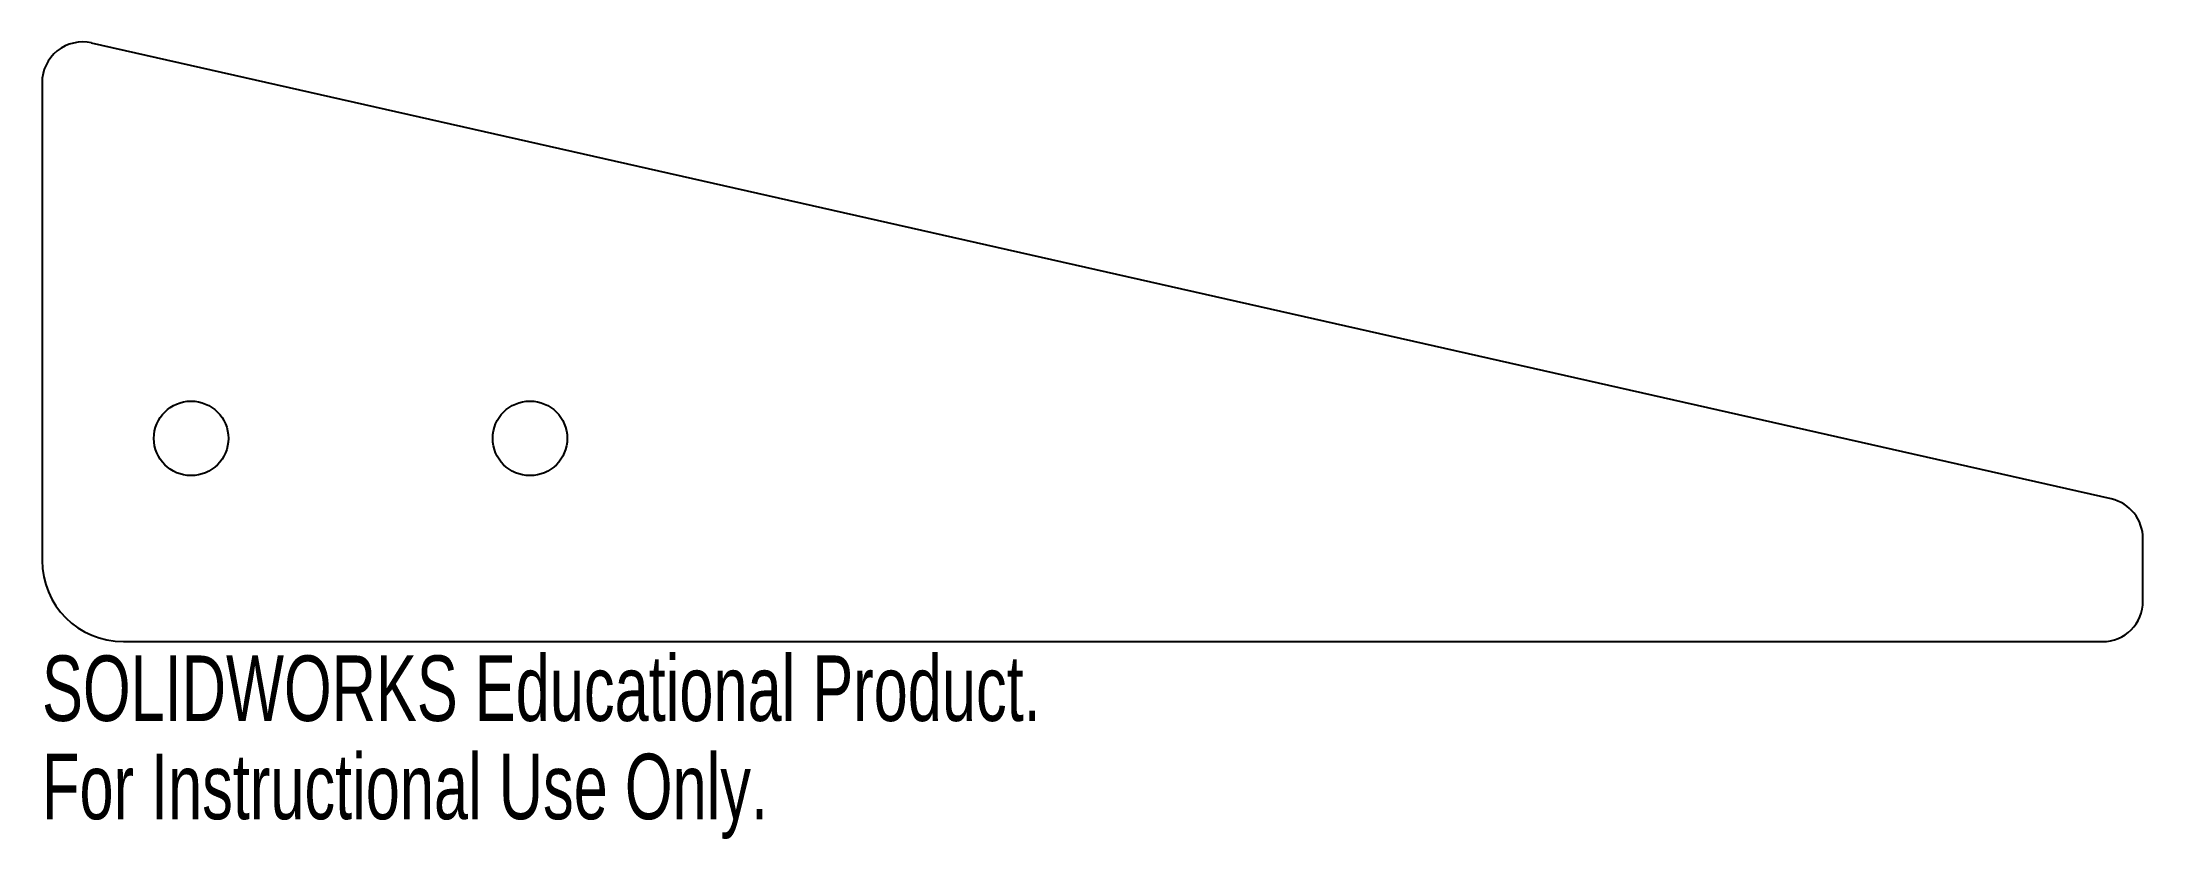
# Model space of a CAD drawing. Header units: millimetres. Extents: x 0 to 155, y -15 to 44.
import ezdxf

# ---------------------------------------------------------------- set-up
doc = ezdxf.new("R2010")
doc.units = ezdxf.units.MM
doc.styles.add('SLDTEXTSTYLE0', font='TXT', dxfattribs={"width": 0.7})

msp = doc.modelspace()

# ---------------------------------------------------------------- linework, layer by layer
at = {"color": 7, "linetype": 'Continuous', "lineweight": 25}
for p, q in [((152.66, 10.53), (3.66, 44.17)), ((0, 41.25), (0, 6)), ((155, 3), (155, 7.6)), ((6, 0), (152, 0))]:
    msp.add_line(p, q, dxfattribs=at)
for centre in [(11, 15), (36, 15)]:
    msp.add_circle(centre, 2.75, dxfattribs=at)
for centre, radius, start, end in [((3, 41.25), 3, 77.2756, 180), ((152, 7.6), 3, 0, 77.2756), ((6, 6), 6, 180, 270), ((152, 3), 3, 270, 0)]:
    msp.add_arc(centre, radius, start, end, dxfattribs=at)

# ---------------------------------------------------------------- texts
at = {"color": 7, "linetype": 'Continuous', "char_height": 4.8336, "attachment_point": 1, "style": 'SLDTEXTSTYLE0'}
for s, insert in [('SOLIDWORKS Educational Product.', (0, -1.02)), ('For Instructional Use Only.', (0, -8.27))]:
    msp.add_mtext(s, dxfattribs=dict(at, insert=insert))

doc.saveas('drawing.dxf')
